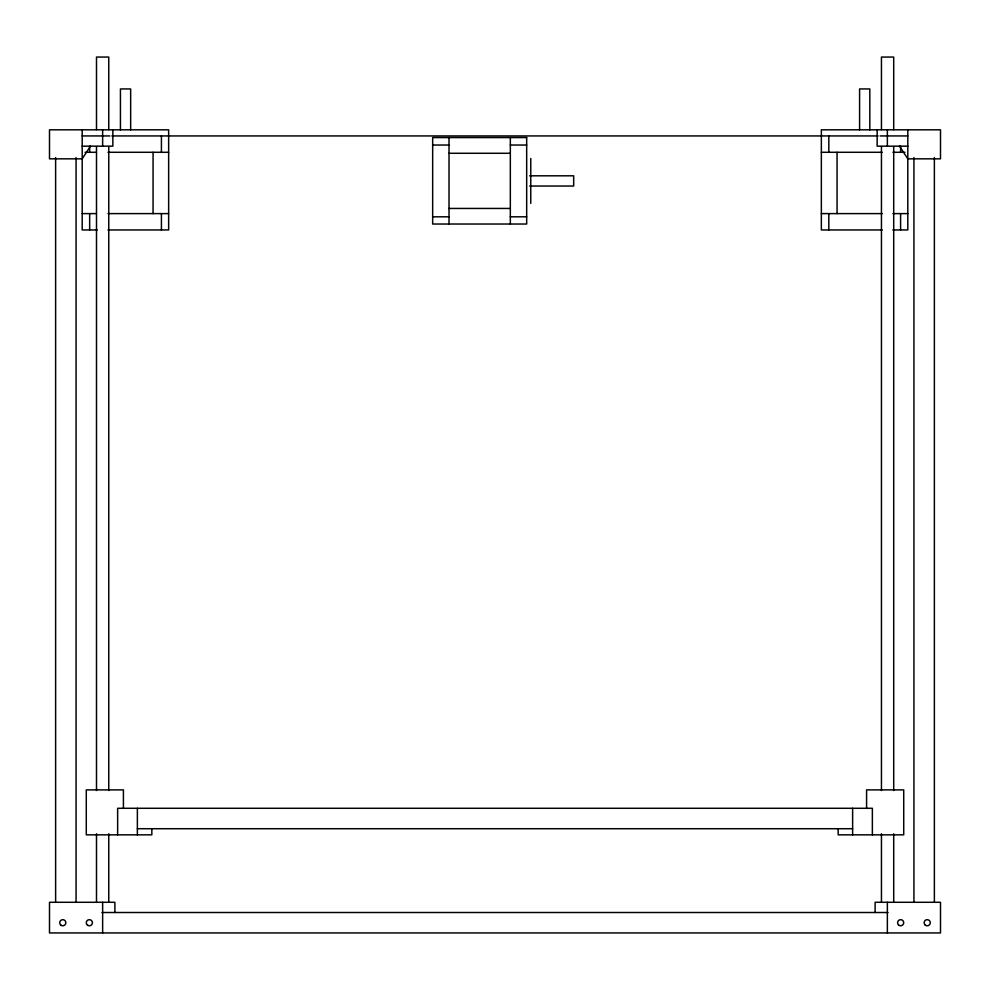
<?xml version="1.0" encoding="UTF-8"?>
<svg xmlns="http://www.w3.org/2000/svg" width="990" height="990" viewBox="0 0 990 990"><rect width="100%" height="100%" fill="white"/><g stroke="black" fill="none" stroke-linecap="round" stroke-linejoin="round"><path stroke-width="1.49" d="M90.474 146.161L82.195 158.833L49.5 158.833L49.5 129.814L168.647 129.814L168.647 229.952L107.947 229.952M82.195 135.939L109.853 135.939M111.845 135.939L878.155 135.939M880.147 135.939L907.805 135.939M432.667 145.035L449.014 145.035M510.333 145.035L526.68 145.035M82.195 146.161L112.848 146.161L112.848 129.814M907.805 146.161L877.152 146.161L877.152 129.814M85.053 152.287L96.463 152.287M107.984 152.287L168.647 152.287M821.354 152.287L882.263 152.287M892.955 152.287L904.971 152.287M449.014 153.277L510.333 153.277M529.65 175.812L573.68 175.812L573.68 186.033L529.65 186.033M449.014 208.445L510.333 208.445M82.195 213.605L96.463 213.605M107.984 213.605L168.647 213.605M821.354 213.605L882.263 213.605M892.955 213.605L907.805 213.605M432.667 216.81L449.014 216.81M510.333 216.81L526.68 216.81M97.28 229.952L82.195 229.952L82.195 129.814M882.263 229.952L821.354 229.952L821.354 129.814L940.5 129.814L940.5 158.833L907.805 158.833L899.526 146.161M892.844 229.952L907.805 229.952L907.805 129.814M137.375 828.717L852.625 828.717M101.958 912.508L888.042 912.508M934.374 157.559L934.374 901.692M913.931 157.559L913.931 901.692M900.591 146.347L900.591 152.287M900.591 213.605L900.591 229.952M893.71 129.641L893.71 57.061L881.447 57.061L881.447 129.641M893.71 146.619L893.71 790.515M893.71 833.753L893.71 901.692M887.362 129.814L887.362 146.161M887.362 902.286L887.362 932.939M881.447 146.619L881.447 790.515M881.447 833.753L881.447 901.692M875.111 912.508L875.111 902.286L940.5 902.286L940.5 932.939L49.5 932.939L49.5 902.286L114.89 902.286L114.89 912.508M872.363 834.842L872.363 808.285L117.637 808.285L117.637 834.842M869.814 129.925L869.814 88.939L859.592 88.939L859.592 129.925M866.584 808.285L866.584 789.884L903.721 789.884L903.721 834.842L838.171 834.842L838.171 828.717M852.625 808.285L852.625 834.842M837.057 152.287L837.057 213.605M828.816 135.939L828.816 152.287M828.816 213.605L828.816 229.952M530.764 158.437L530.764 203.396M510.333 137.573L510.333 224.025M449.014 137.573L449.014 224.025M161.419 135.939L161.419 152.287M161.419 213.605L161.419 229.952M153.066 152.287L153.066 213.605M151.829 828.717L151.829 834.842L86.279 834.842L86.279 789.884L123.416 789.884L123.416 808.285M137.375 808.285L137.375 834.842M130.655 129.925L130.655 88.939L120.433 88.939L120.433 129.925M108.764 129.641L108.764 57.061L96.5 57.061L96.5 129.641M108.764 146.619L108.764 790.515M108.764 833.753L108.764 901.692M102.638 129.814L102.638 146.161M102.638 902.286L102.638 932.939M96.5 146.619L96.5 790.515M96.5 833.753L96.5 901.692M89.657 146.347L89.657 152.287M89.657 213.605L89.657 229.952M76.069 157.559L76.069 901.692M55.626 157.559L55.626 901.692M526.68 137.573L432.667 137.573L432.667 224.025L526.68 224.025L526.68 137.573M898.487 924.883A3.069 3.069 0 0 0 903.61 923.509A3.069 3.069 0 0 0 899.861 919.76A3.069 3.069 0 0 0 898.487 924.883M925.044 924.883A3.069 3.069 0 0 0 930.179 923.509A3.069 3.069 0 0 0 926.417 919.76A3.069 3.069 0 0 0 925.044 924.883M87.813 925.378A3.069 3.069 0 0 0 92.417 922.717A3.069 3.069 0 0 0 87.813 920.069A3.069 3.069 0 0 0 87.813 925.378M61.256 925.378A3.069 3.069 0 0 0 65.847 922.717A3.069 3.069 0 0 0 61.256 920.069A3.069 3.069 0 0 0 61.256 925.378"/></g></svg>
